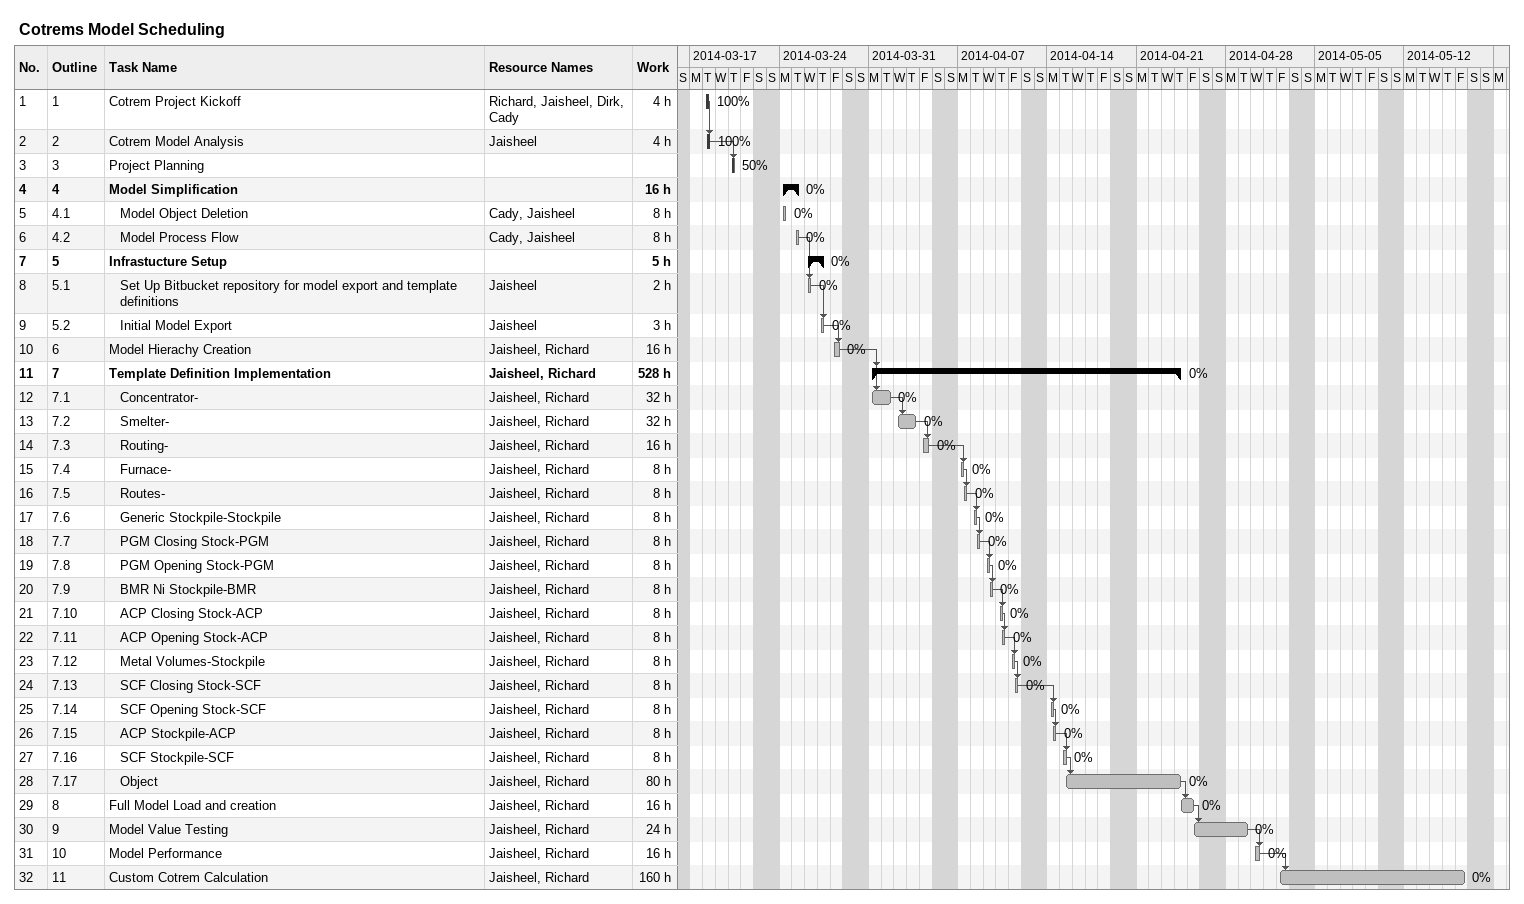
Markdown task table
Cotrems Model Scheduling

| ID | WBS | Task | Start | Finish | Predecessors | Resources | % complete | Work (h) |
|---|---|---|---|---|---|---|---|---|
| 1 | 1 | Cotrem Project Kickoff | 2014-03-18 | 2014-03-18 |  | Richard, Jaisheel, Dirk, Cady | 100 | 4 |
| 2 | 2 | Cotrem Model Analysis | 2014-03-18 | 2014-03-18 | 1 | Jaisheel | 100 | 4 |
| 3 | 3 | Project Planning | 2014-03-20 | 2014-03-20 | 2 |  | 50 |  |
| 4 | 4 | **Model Simplification** | 2014-03-24 | 2014-03-25 |  |  | 0 | 16 |
| 5 | 4.1 | Model Object Deletion | 2014-03-24 | 2014-03-24 |  | Cady, Jaisheel | 0 | 8 |
| 6 | 4.2 | Model Process Flow | 2014-03-25 | 2014-03-25 |  | Cady, Jaisheel | 0 | 8 |
| 7 | 5 | **Infrastucture Setup** | 2014-03-26 | 2014-03-27 |  |  | 0 | 5 |
| 8 | 5.1 | Set Up Bitbucket repository for model export and template definitions | 2014-03-26 | 2014-03-26 | 6 | Jaisheel | 0 | 2 |
| 9 | 5.2 | Initial Model Export | 2014-03-27 | 2014-03-27 | 8 | Jaisheel | 0 | 3 |
| 10 | 6 | Model Hierachy Creation | 2014-03-28 | 2014-03-28 | 9 | Jaisheel, Richard | 0 | 16 |
| 11 | 7 | **Template Definition Implementation** | 2014-03-31 | 2014-04-24 | 10 | Jaisheel, Richard | 0 | 528 |
| 12 | 7.1 | Concentrator- | 2014-03-31 | 2014-04-01 | 10 | Jaisheel, Richard | 0 | 32 |
| 13 | 7.2 | Smelter- | 2014-04-02 | 2014-04-03 | 12 | Jaisheel, Richard | 0 | 32 |
| 14 | 7.3 | Routing- | 2014-04-04 | 2014-04-04 | 13 | Jaisheel, Richard | 0 | 16 |
| 15 | 7.4 | Furnace- | 2014-04-07 | 2014-04-07 | 14 | Jaisheel, Richard | 0 | 8 |
| 16 | 7.5 | Routes- | 2014-04-07 | 2014-04-07 | 15 | Jaisheel, Richard | 0 | 8 |
| 17 | 7.6 | Generic Stockpile-Stockpile | 2014-04-08 | 2014-04-08 | 16 | Jaisheel, Richard | 0 | 8 |
| 18 | 7.7 | PGM Closing Stock-PGM | 2014-04-08 | 2014-04-08 | 17 | Jaisheel, Richard | 0 | 8 |
| 19 | 7.8 | PGM Opening Stock-PGM | 2014-04-09 | 2014-04-09 | 18 | Jaisheel, Richard | 0 | 8 |
| 20 | 7.9 | BMR Ni Stockpile-BMR | 2014-04-09 | 2014-04-09 | 19 | Jaisheel, Richard | 0 | 8 |
| 21 | 7.10 | ACP Closing Stock-ACP | 2014-04-10 | 2014-04-10 | 20 | Jaisheel, Richard | 0 | 8 |
| 22 | 7.11 | ACP Opening Stock-ACP | 2014-04-10 | 2014-04-10 | 21 | Jaisheel, Richard | 0 | 8 |
| 23 | 7.12 | Metal Volumes-Stockpile | 2014-04-11 | 2014-04-11 | 22 | Jaisheel, Richard | 0 | 8 |
| 24 | 7.13 | SCF Closing Stock-SCF | 2014-04-11 | 2014-04-11 | 23 | Jaisheel, Richard | 0 | 8 |
| 25 | 7.14 | SCF Opening Stock-SCF | 2014-04-14 | 2014-04-14 | 24 | Jaisheel, Richard | 0 | 8 |
| 26 | 7.15 | ACP Stockpile-ACP | 2014-04-14 | 2014-04-14 | 25 | Jaisheel, Richard | 0 | 8 |
| 27 | 7.16 | SCF Stockpile-SCF | 2014-04-15 | 2014-04-15 | 26 | Jaisheel, Richard | 0 | 8 |
| 28 | 7.17 | Object | 2014-04-15 | 2014-04-24 | 27 | Jaisheel, Richard | 0 | 80 |
| 29 | 8 | Full Model Load and creation | 2014-04-24 | 2014-04-25 | 28 | Jaisheel, Richard | 0 | 16 |
| 30 | 9 | Model Value Testing | 2014-04-25 | 2014-04-29 | 29 | Jaisheel, Richard | 0 | 24 |
| 31 | 10 | Model Performance | 2014-04-30 | 2014-04-30 | 30 | Jaisheel, Richard | 0 | 16 |
| 32 | 11 | Custom Cotrem Calculation | 2014-05-02 | 2014-05-16 | 31 | Jaisheel, Richard | 0 | 160 |
